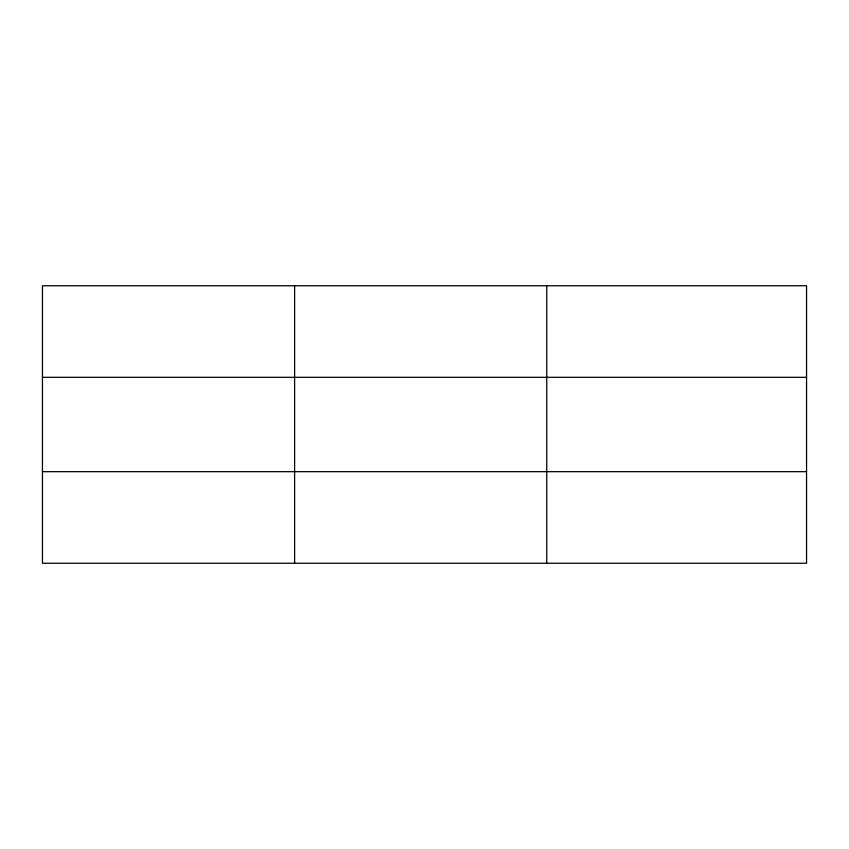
<?xml version="1.0" encoding="UTF-8"?>
<svg xmlns="http://www.w3.org/2000/svg" width="849" height="849" viewBox="0 0 849 849"><rect width="100%" height="100%" fill="white"/><g stroke="black" fill="none" stroke-linecap="round" stroke-linejoin="round"><path stroke-width="1.27" d="M294.603 285.752L294.603 563.248M546.756 285.752L546.756 563.248M42.45 377.327L806.55 377.327M42.45 471.673L806.55 471.673M806.55 544.931L806.55 563.248L42.45 563.248L42.45 285.752L806.55 285.752L806.55 544.931"/></g></svg>
